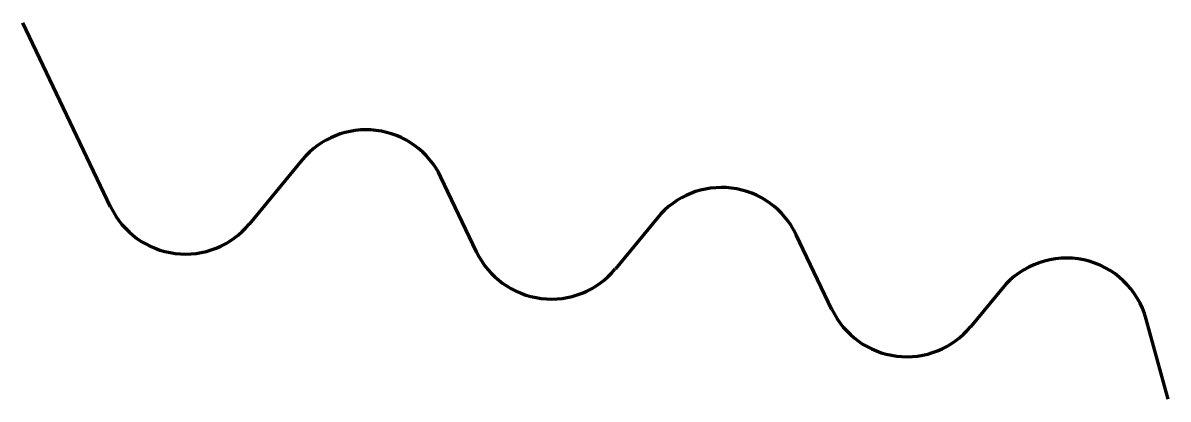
# Model space of a CAD drawing. Extents: x -17.2 to 0.1, y 1.6 to 7.2.
import ezdxf

# ---------------------------------------------------------------- set-up
doc = ezdxf.new("R2010")
doc.units = 0
doc.layers.get('0').update_dxf_attribs({"linetype": 'CONTINUOUS', "lineweight": 100})

msp = doc.modelspace()

# ---------------------------------------------------------------- linework, layer by layer
for p, q in [((-15.898, 4.476), (-17.221, 7.25)), ((-13.01, 5.183), (-13.805, 4.219)), ((-10.379, 3.798), (-10.917, 4.926)), ((-7.65, 4.313), (-8.286, 3.541)), ((-5.019, 2.928), (-5.557, 4.056)), ((-2.449, 3.249), (-2.927, 2.671)), ((0.05, 1.577), (-0.279, 2.783))]:
    msp.add_line(p, q)
for centre, start, end in [((-12.045, 4.388), 25.5, 140.5), ((-6.686, 3.518), 25.5, 140.5), ((-14.77, 5.014), 205.5, 320.5), ((-9.251, 4.336), 205.5, 320.5), ((-1.485, 2.454), 15.261, 140.5), ((-3.891, 3.466), 205.5, 320.5)]:
    msp.add_arc(centre, 1.25, start, end)

doc.saveas('drawing.dxf')
